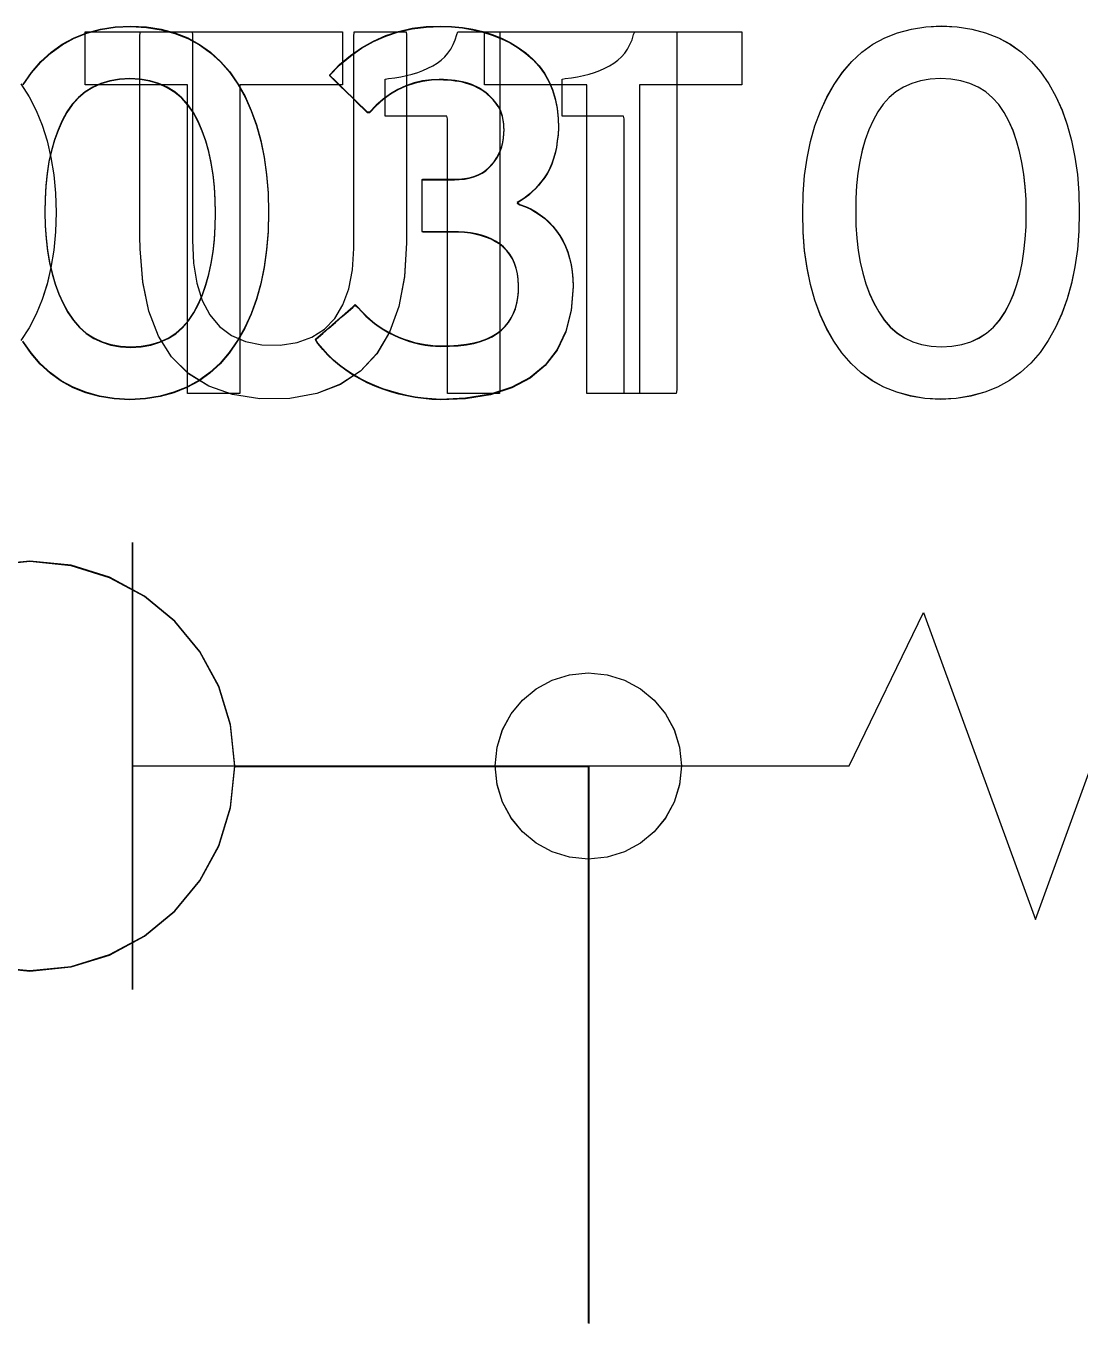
# Model space of a CAD drawing. Extents: x 1 to 47.7, y 0.2 to 35.
# Drawn here: x 33.7198 to 34.0028, y 11.9353 to 12.2837 of the extents above; entities that cross this region are included whole.
import ezdxf

# ---------------------------------------------------------------- set-up
doc = ezdxf.new("R2010")
doc.units = 0
doc.header["$MEASUREMENT"] = 0
for name, color, linetype in [('5_1___24__TARGET_LEDS___12', 7, 'CONTINUOUS'), ('6_2___8__INDEPENDENT_INPUT', 7, 'CONTINUOUS'), ('6_3___8__OPTOISO_INDEPENDE', 7, 'CONTINUOUS'), ('6_4___24__OPTOISO_INDEPEND', 7, 'CONTINUOUS'), ('6_5___8__INDEPENDENT_INPUT', 7, 'CONTINUOUS'), ('6_6___8__INDEPENDENT_INPUT', 7, 'CONTINUOUS'), ('6_7___8__OPTOISO_INDEPENDE', 7, 'CONTINUOUS'), ('6_8___8__OPTOISO_INDEPENDE', 7, 'CONTINUOUS')]:
    doc.layers.add(name, color=color, linetype=linetype)

msp = doc.modelspace()

# ---------------------------------------------------------------- linework, layer by layer
at = {"layer": '5_1___24__TARGET_LEDS___12'}
for points in [[(33.71914, 12.26786), (33.72138, 12.2711), (33.72386, 12.27399), (33.72659, 12.2765), (33.72955, 12.27863), (33.73275, 12.28037), (33.7362, 12.28174), (33.73988, 12.28272), (33.7438, 12.28333), (33.74797, 12.28355), (33.75217, 12.2833), (33.75612, 12.28268), (33.75982, 12.28169), (33.76327, 12.28033), (33.76647, 12.27861), (33.76941, 12.27651), (33.77211, 12.27404), (33.77456, 12.2712), (33.77675, 12.26802), (33.77867, 12.26458), (33.78033, 12.26089), (33.78175, 12.25696), (33.7829, 12.25278), (33.7838, 12.24835), (33.78444, 12.24367), (33.78482, 12.23874), (33.78495, 12.23357), (33.78482, 12.22842), (33.78443, 12.22351), (33.78378, 12.21884), (33.78287, 12.21441), (33.7817, 12.21022), (33.78027, 12.20626), (33.77858, 12.20255), (33.77663, 12.19907), (33.77441, 12.19584), (33.77194, 12.19296), (33.76922, 12.19045), (33.76625, 12.18832), (33.76303, 12.18655), (33.75957, 12.18517), (33.75586, 12.18415), (33.7519, 12.18351), (33.74769, 12.18325), (33.74354, 12.18351), (33.73962, 12.18415), (33.73595, 12.18515), (33.73252, 12.18652), (33.72934, 12.18827), (33.7264, 12.19038), (33.7237, 12.19287), (33.72124, 12.19572), (33.71903, 12.19891)], [(33.70981, 12.03092), (33.72089, 12.0298), (33.73198, 12.03092), (33.74231, 12.03412), (33.75165, 12.03919), (33.75979, 12.0459), (33.76651, 12.05404), (33.77158, 12.06338), (33.77479, 12.07371), (33.77591, 12.08479), (33.77479, 12.09588), (33.77158, 12.10621), (33.76651, 12.11556), (33.75979, 12.1237), (33.75165, 12.13041), (33.74231, 12.13548), (33.73198, 12.13869), (33.72089, 12.1398), (33.70981, 12.13869)], [(33.77591, 12.08479), (33.8709, 12.08479), (33.8709, 11.93517)]]:
    msp.add_lwpolyline(points, dxfattribs=at)
for points in [[(33.86671, 12.21366), (33.86616, 12.20722), (33.86473, 12.20155), (33.86243, 12.19664), (33.85926, 12.1925), (33.85521, 12.18912), (33.85029, 12.1865), (33.8445, 12.18465), (33.83784, 12.18357), (33.83111, 12.18326), (33.82882, 12.18337), (33.82656, 12.18358), (33.82433, 12.18389), (33.82212, 12.1843), (33.81994, 12.18481), (33.81778, 12.18542), (33.81565, 12.18613), (33.81354, 12.18694), (33.81146, 12.18786), (33.80945, 12.18889), (33.80754, 12.19), (33.80573, 12.19119), (33.80403, 12.19247), (33.80242, 12.19383), (33.80092, 12.19527), (33.79952, 12.1968), (33.79822, 12.1984), (33.7976, 12.19943), (33.79828, 12.20002), (33.79951, 12.20109), (33.80112, 12.2025), (33.80292, 12.20406), (33.80471, 12.20563), (33.80632, 12.20703), (33.80756, 12.20811), (33.80824, 12.2087), (33.80891, 12.20806), (33.80999, 12.20688), (33.8111, 12.20577), (33.81225, 12.20472), (33.81344, 12.20376), (33.81467, 12.20286), (33.81593, 12.20203), (33.81723, 12.20127), (33.81857, 12.20059), (33.81995, 12.19997), (33.82135, 12.19943), (33.82276, 12.19896), (33.82416, 12.19856), (33.82557, 12.19823), (33.82699, 12.19797), (33.8284, 12.19778), (33.82982, 12.19766), (33.83124, 12.19762), (33.83358, 12.19766), (33.8359, 12.19781), (33.83806, 12.19807), (33.84005, 12.19844), (33.84187, 12.19893), (33.84353, 12.19952), (33.84502, 12.20023), (33.84634, 12.20104), (33.84749, 12.20197), (33.84847, 12.20295), (33.84934, 12.20402), (33.85008, 12.20517), (33.85071, 12.20641), (33.85122, 12.20773), (33.85161, 12.20915), (33.85189, 12.21065), (33.85205, 12.21223), (33.85209, 12.21391), (33.85198, 12.21555), (33.85177, 12.21709), (33.85144, 12.21852), (33.85099, 12.21986), (33.85043, 12.2211), (33.84976, 12.22224), (33.84897, 12.22327), (33.84807, 12.22421), (33.84705, 12.22504), (33.84592, 12.22575), (33.84472, 12.22638), (33.84344, 12.22691), (33.84209, 12.22736), (33.84067, 12.22772), (33.83917, 12.22799), (33.8376, 12.22818), (33.83596, 12.22827), (33.83493, 12.22829), (33.83437, 12.22829), (33.83337, 12.22829), (33.83205, 12.22829), (33.83059, 12.22829), (33.82912, 12.22829), (33.82781, 12.22829), (33.8268, 12.22829), (33.82625, 12.22829), (33.82619, 12.22845), (33.82619, 12.22946), (33.82619, 12.23116), (33.82619, 12.23331), (33.82619, 12.23567), (33.82619, 12.238), (33.82619, 12.24005), (33.82619, 12.24157), (33.82619, 12.24233), (33.82635, 12.24238), (33.82704, 12.24238), (33.82813, 12.24238), (33.82949, 12.24238), (33.83095, 12.24238), (33.83237, 12.24238), (33.8336, 12.24238), (33.83448, 12.24238), (33.83487, 12.24238), (33.83615, 12.24242), (33.83755, 12.24255), (33.83886, 12.2428), (33.84009, 12.24314), (33.84123, 12.24359), (33.84229, 12.24414), (33.84326, 12.24479), (33.84414, 12.24554), (33.84494, 12.2464), (33.84563, 12.24728), (33.84624, 12.24821), (33.84676, 12.24918), (33.8472, 12.2502), (33.84756, 12.25126), (33.84784, 12.25236), (33.84803, 12.2535), (33.84814, 12.25469), (33.84817, 12.25581), (33.84816, 12.25629), (33.84813, 12.25678), (33.84809, 12.25728), (33.84803, 12.25778), (33.84795, 12.25829), (33.84785, 12.25881), (33.84774, 12.25933), (33.84761, 12.25986), (33.84745, 12.2604), (33.84722, 12.26093), (33.84696, 12.26144), (33.84667, 12.26195), (33.84636, 12.26244), (33.84601, 12.26292), (33.84564, 12.26339), (33.84524, 12.26385), (33.84481, 12.26429), (33.84435, 12.26474), (33.84386, 12.2652), (33.84334, 12.26564), (33.84278, 12.26606), (33.84219, 12.26645), (33.84156, 12.26683), (33.84091, 12.26718), (33.84021, 12.26751), (33.83949, 12.26782), (33.83871, 12.2681), (33.83787, 12.26835), (33.83699, 12.26856), (33.83606, 12.26874), (33.83509, 12.26889), (33.83407, 12.26901), (33.83301, 12.2691), (33.8319, 12.26915), (33.83075, 12.26918), (33.82868, 12.2691), (33.82631, 12.26879), (33.82403, 12.26827), (33.82182, 12.26752), (33.81971, 12.26654), (33.81767, 12.26534), (33.81571, 12.26392), (33.81384, 12.26227), (33.81204, 12.2604), (33.81152, 12.26038), (33.81061, 12.26128), (33.80923, 12.26263), (33.80757, 12.26426), (33.80581, 12.266), (33.80412, 12.26765), (33.8027, 12.26906), (33.80171, 12.27003), (33.80134, 12.27039), (33.80405, 12.27317), (33.80692, 12.27562), (33.80994, 12.27774), (33.81311, 12.27953), (33.81643, 12.28099), (33.81989, 12.28212), (33.82351, 12.28293), (33.82728, 12.2834), (33.83108, 12.28355), (33.8341, 12.28344), (33.837, 12.28315), (33.83979, 12.28269), (33.84246, 12.28206), (33.84502, 12.28126), (33.84746, 12.28028), (33.84978, 12.27914), (33.85199, 12.27782), (33.85407, 12.27632), (33.85595, 12.27465), (33.8576, 12.27284), (33.85902, 12.27087), (33.86022, 12.26875), (33.86119, 12.26648), (33.86194, 12.26406), (33.86245, 12.2615), (33.86274, 12.25878), (33.86278, 12.25633), (33.86267, 12.25447), (33.86248, 12.25271), (33.86222, 12.25104), (33.86189, 12.24947), (33.86148, 12.24799), (33.86101, 12.24661), (33.86045, 12.24532), (33.85983, 12.24413), (33.85912, 12.24302), (33.85835, 12.24196), (33.85753, 12.24096), (33.85667, 12.24001), (33.85577, 12.23912), (33.85481, 12.23828), (33.85382, 12.2375), (33.85278, 12.23677), (33.85169, 12.2361), (33.85246, 12.2356), (33.85393, 12.23507), (33.85533, 12.23444), (33.85666, 12.23371), (33.85792, 12.23288), (33.85911, 12.23195), (33.86023, 12.23092), (33.86127, 12.22979), (33.86225, 12.22857), (33.86316, 12.22728), (33.86397, 12.2259), (33.86467, 12.22442), (33.86527, 12.22286), (33.86577, 12.2212), (33.86616, 12.21946), (33.86645, 12.21762), (33.86663, 12.21569)], [(33.77072, 12.2333), (33.77065, 12.23691), (33.77043, 12.24038), (33.77007, 12.24369), (33.76956, 12.24685), (33.76891, 12.24986), (33.7681, 12.25272), (33.76716, 12.25542), (33.76606, 12.25797), (33.7648, 12.26035), (33.76334, 12.26245), (33.76169, 12.26428), (33.75984, 12.26583), (33.75779, 12.26711), (33.75556, 12.26811), (33.75313, 12.26883), (33.75051, 12.26928), (33.74769, 12.26945), (33.74493, 12.26928), (33.74235, 12.26884), (33.73996, 12.26812), (33.73776, 12.26714), (33.73575, 12.26588), (33.73392, 12.26435), (33.73229, 12.26254), (33.73085, 12.26047), (33.72958, 12.25814), (33.72847, 12.25564), (33.7275, 12.25298), (33.72669, 12.25015), (33.72603, 12.24716), (33.72553, 12.24401), (33.72518, 12.24069), (33.72498, 12.23721), (33.72493, 12.23357), (33.72501, 12.22997), (33.72524, 12.22652), (33.72562, 12.22324), (33.72616, 12.2201), (33.72685, 12.21713), (33.72769, 12.21431), (33.72868, 12.21165), (33.72983, 12.20914), (33.73111, 12.20675), (33.73257, 12.20457), (33.73422, 12.20268), (33.73604, 12.20108), (33.73806, 12.19976), (33.74026, 12.19873), (33.74264, 12.19798), (33.74521, 12.19752), (33.74797, 12.19735), (33.75078, 12.19752), (33.75339, 12.19797), (33.75581, 12.19871), (33.75803, 12.19973), (33.76006, 12.20103), (33.76189, 12.20262), (33.76352, 12.20448), (33.76495, 12.20663), (33.76618, 12.20899), (33.76725, 12.21147), (33.76817, 12.21411), (33.76895, 12.21691), (33.76959, 12.21986), (33.77009, 12.22298), (33.77044, 12.22626), (33.77065, 12.2297)]]:
    msp.add_lwpolyline(points, close=True, dxfattribs=at)
at = {"layer": '6_2___8__INDEPENDENT_INPUT'}
for points in [[(33.77729, 12.26789), (33.77729, 12.18494), (33.7632, 12.18494), (33.7632, 12.26789), (33.73573, 12.26789), (33.73573, 12.28212), (33.80478, 12.28212), (33.80478, 12.26789), (33.77729, 12.26789)], [(33.74841, 12.1449), (33.74841, 12.02491)], [(33.74841, 12.08491), (33.87091, 12.08491), (33.87091, 11.93527)]]:
    msp.add_lwpolyline(points, dxfattribs=at)
for points in [[(33.83298, 12.18494), (33.83298, 12.1878), (33.83298, 12.19538), (33.83298, 12.20624), (33.83298, 12.21892), (33.83298, 12.23197), (33.83298, 12.24392), (33.83298, 12.25333), (33.83298, 12.25873), (33.83281, 12.25947), (33.8316, 12.25947), (33.8295, 12.25947), (33.82682, 12.25947), (33.8239, 12.25947), (33.82106, 12.25947), (33.81862, 12.25947), (33.81692, 12.25947), (33.81628, 12.25947), (33.81628, 12.25986), (33.81628, 12.26088), (33.81628, 12.26234), (33.81628, 12.26405), (33.81628, 12.26581), (33.81628, 12.26742), (33.81628, 12.26868), (33.81628, 12.26941), (33.81715, 12.26958), (33.81884, 12.26978), (33.82047, 12.27003), (33.82204, 12.27036), (33.82356, 12.27075), (33.82501, 12.27121), (33.82641, 12.27173), (33.82775, 12.27232), (33.82903, 12.27297), (33.83022, 12.27367), (33.83129, 12.27448), (33.83226, 12.27538), (33.83312, 12.27638), (33.83387, 12.27748), (33.83452, 12.27868), (33.83506, 12.27999), (33.83549, 12.28139), (33.83578, 12.28212), (33.83661, 12.28212), (33.83805, 12.28212), (33.83988, 12.28212), (33.84187, 12.28212), (33.84381, 12.28212), (33.84548, 12.28212), (33.84664, 12.28212), (33.84707, 12.28212), (33.84707, 12.27841), (33.84707, 12.26852), (33.84707, 12.25435), (33.84707, 12.23782), (33.84707, 12.22081), (33.84707, 12.20522), (33.84707, 12.19295), (33.84707, 12.18591), (33.84693, 12.18494), (33.84591, 12.18494), (33.84413, 12.18494), (33.84187, 12.18494), (33.83941, 12.18494), (33.83701, 12.18494), (33.83495, 12.18494), (33.83352, 12.18494)], [(33.88045, 12.18494), (33.88045, 12.1878), (33.88045, 12.19538), (33.88045, 12.20624), (33.88045, 12.21892), (33.88045, 12.23197), (33.88045, 12.24392), (33.88045, 12.25333), (33.88045, 12.25873), (33.88029, 12.25947), (33.87908, 12.25947), (33.87697, 12.25947), (33.87429, 12.25947), (33.87137, 12.25947), (33.86853, 12.25947), (33.86609, 12.25947), (33.86439, 12.25947), (33.86376, 12.25947), (33.86376, 12.25986), (33.86376, 12.26088), (33.86376, 12.26234), (33.86376, 12.26405), (33.86376, 12.26581), (33.86376, 12.26742), (33.86376, 12.26868), (33.86376, 12.26941), (33.86462, 12.26958), (33.86631, 12.26978), (33.86794, 12.27003), (33.86951, 12.27036), (33.87103, 12.27075), (33.87248, 12.27121), (33.87388, 12.27173), (33.87522, 12.27232), (33.87651, 12.27297), (33.87769, 12.27367), (33.87876, 12.27448), (33.87973, 12.27538), (33.88059, 12.27638), (33.88134, 12.27748), (33.88199, 12.27868), (33.88253, 12.27999), (33.88296, 12.28139), (33.88325, 12.28212), (33.88408, 12.28212), (33.88552, 12.28212), (33.88735, 12.28212), (33.88934, 12.28212), (33.89129, 12.28212), (33.89295, 12.28212), (33.89411, 12.28212), (33.89454, 12.28212), (33.89454, 12.27841), (33.89454, 12.26852), (33.89454, 12.25435), (33.89454, 12.23782), (33.89454, 12.22081), (33.89454, 12.20522), (33.89454, 12.19295), (33.89454, 12.18591), (33.8944, 12.18494), (33.89338, 12.18494), (33.8916, 12.18494), (33.88934, 12.18494), (33.88688, 12.18494), (33.88448, 12.18494), (33.88243, 12.18494), (33.88099, 12.18494)]]:
    msp.add_lwpolyline(points, close=True, dxfattribs=at)
at = {"layer": '6_3___8__OPTOISO_INDEPENDE'}
for points in [[(33.77729, 12.26789), (33.77729, 12.18494), (33.7632, 12.18494), (33.7632, 12.26789), (33.73573, 12.26789), (33.73573, 12.28212), (33.80478, 12.28212), (33.80478, 12.26789), (33.77729, 12.26789)], [(33.74841, 12.1449), (33.74841, 12.02491)], [(33.74841, 12.08491), (33.87092, 12.08491), (33.87092, 11.93527)]]:
    msp.add_lwpolyline(points, dxfattribs=at)
for points in [[(33.83298, 12.18494), (33.83298, 12.1878), (33.83298, 12.19538), (33.83298, 12.20624), (33.83298, 12.21892), (33.83298, 12.23197), (33.83298, 12.24392), (33.83298, 12.25333), (33.83298, 12.25873), (33.83281, 12.25947), (33.8316, 12.25947), (33.8295, 12.25947), (33.82682, 12.25947), (33.8239, 12.25947), (33.82106, 12.25947), (33.81862, 12.25947), (33.81692, 12.25947), (33.81628, 12.25947), (33.81628, 12.25986), (33.81628, 12.26088), (33.81628, 12.26234), (33.81628, 12.26405), (33.81628, 12.26581), (33.81628, 12.26742), (33.81628, 12.26868), (33.81628, 12.26941), (33.81715, 12.26958), (33.81884, 12.26978), (33.82047, 12.27003), (33.82204, 12.27036), (33.82356, 12.27075), (33.82501, 12.27121), (33.82641, 12.27173), (33.82775, 12.27232), (33.82903, 12.27297), (33.83022, 12.27367), (33.83129, 12.27448), (33.83226, 12.27538), (33.83312, 12.27638), (33.83387, 12.27748), (33.83452, 12.27868), (33.83506, 12.27999), (33.83549, 12.28139), (33.83578, 12.28212), (33.83661, 12.28212), (33.83805, 12.28212), (33.83988, 12.28212), (33.84187, 12.28212), (33.84381, 12.28212), (33.84548, 12.28212), (33.84664, 12.28212), (33.84707, 12.28212), (33.84707, 12.27841), (33.84707, 12.26852), (33.84707, 12.25435), (33.84707, 12.23782), (33.84707, 12.22081), (33.84707, 12.20522), (33.84707, 12.19295), (33.84707, 12.18591), (33.84693, 12.18494), (33.84591, 12.18494), (33.84413, 12.18494), (33.84187, 12.18494), (33.83941, 12.18494), (33.83701, 12.18494), (33.83495, 12.18494), (33.83352, 12.18494)], [(33.88045, 12.18494), (33.88045, 12.1878), (33.88045, 12.19538), (33.88045, 12.20624), (33.88045, 12.21892), (33.88045, 12.23197), (33.88045, 12.24392), (33.88045, 12.25333), (33.88045, 12.25873), (33.88029, 12.25947), (33.87908, 12.25947), (33.87697, 12.25947), (33.87429, 12.25947), (33.87137, 12.25947), (33.86853, 12.25947), (33.86609, 12.25947), (33.86439, 12.25947), (33.86376, 12.25947), (33.86376, 12.25986), (33.86376, 12.26088), (33.86376, 12.26234), (33.86376, 12.26405), (33.86376, 12.26581), (33.86376, 12.26742), (33.86376, 12.26868), (33.86376, 12.26941), (33.86462, 12.26958), (33.86631, 12.26978), (33.86794, 12.27003), (33.86951, 12.27036), (33.87103, 12.27075), (33.87248, 12.27121), (33.87388, 12.27173), (33.87522, 12.27232), (33.87651, 12.27297), (33.87769, 12.27367), (33.87876, 12.27448), (33.87973, 12.27538), (33.88059, 12.27638), (33.88134, 12.27748), (33.88199, 12.27868), (33.88253, 12.27999), (33.88296, 12.28139), (33.88325, 12.28212), (33.88408, 12.28212), (33.88552, 12.28212), (33.88735, 12.28212), (33.88934, 12.28212), (33.89129, 12.28212), (33.89295, 12.28212), (33.89411, 12.28212), (33.89454, 12.28212), (33.89454, 12.27841), (33.89454, 12.26852), (33.89454, 12.25435), (33.89454, 12.23782), (33.89454, 12.22081), (33.89454, 12.20522), (33.89454, 12.19295), (33.89454, 12.18591), (33.8944, 12.18494), (33.89338, 12.18494), (33.8916, 12.18494), (33.88934, 12.18494), (33.88688, 12.18494), (33.88448, 12.18494), (33.88243, 12.18494), (33.88099, 12.18494)]]:
    msp.add_lwpolyline(points, close=True, dxfattribs=at)
at = {"layer": '6_4___24__OPTOISO_INDEPEND'}
for points in [[(33.71914, 12.26799), (33.72138, 12.27123), (33.72386, 12.27412), (33.72659, 12.27663), (33.72955, 12.27876), (33.73275, 12.2805), (33.7362, 12.28187), (33.73988, 12.28285), (33.7438, 12.28346), (33.74797, 12.28368), (33.75217, 12.28343), (33.75612, 12.28281), (33.75982, 12.28182), (33.76327, 12.28046), (33.76647, 12.27874), (33.76941, 12.27664), (33.77211, 12.27417), (33.77456, 12.27133), (33.77675, 12.26815), (33.77867, 12.26471), (33.78033, 12.26102), (33.78175, 12.25709), (33.7829, 12.25291), (33.7838, 12.24847), (33.78444, 12.2438), (33.78482, 12.23887), (33.78495, 12.2337), (33.78482, 12.22855), (33.78443, 12.22364), (33.78378, 12.21897), (33.78287, 12.21454), (33.7817, 12.21035), (33.78027, 12.20639), (33.77858, 12.20268), (33.77663, 12.1992), (33.77441, 12.19597), (33.77194, 12.19309), (33.76922, 12.19058), (33.76625, 12.18844), (33.76303, 12.18668), (33.75957, 12.1853), (33.75586, 12.18428), (33.7519, 12.18364), (33.74769, 12.18338), (33.74354, 12.18364), (33.73962, 12.18427), (33.73595, 12.18528), (33.73252, 12.18665), (33.72934, 12.1884), (33.7264, 12.19051), (33.7237, 12.19299), (33.72124, 12.19585), (33.71903, 12.19903)], [(33.70981, 12.03105), (33.72089, 12.02994), (33.73198, 12.03105), (33.74231, 12.03425), (33.75165, 12.03932), (33.75979, 12.04604), (33.76651, 12.05417), (33.77158, 12.06351), (33.77479, 12.07384), (33.77591, 12.08492), (33.77479, 12.09601), (33.77158, 12.10634), (33.76651, 12.11569), (33.75979, 12.12383), (33.75165, 12.13054), (33.74231, 12.13561), (33.73198, 12.13882), (33.72089, 12.13994), (33.70981, 12.13882)], [(33.77591, 12.08492), (33.8709, 12.08492), (33.8709, 11.93527)]]:
    msp.add_lwpolyline(points, dxfattribs=at)
for points in [[(33.86671, 12.21379), (33.86616, 12.20735), (33.86473, 12.20168), (33.86243, 12.19677), (33.85926, 12.19262), (33.85521, 12.18925), (33.85029, 12.18663), (33.8445, 12.18478), (33.83784, 12.1837), (33.83111, 12.18338), (33.82882, 12.18349), (33.82656, 12.18371), (33.82433, 12.18402), (33.82212, 12.18443), (33.81994, 12.18494), (33.81778, 12.18555), (33.81565, 12.18626), (33.81354, 12.18707), (33.81146, 12.18799), (33.80945, 12.18902), (33.80754, 12.19013), (33.80573, 12.19132), (33.80403, 12.1926), (33.80242, 12.19396), (33.80092, 12.1954), (33.79952, 12.19692), (33.79822, 12.19853), (33.7976, 12.19955), (33.79828, 12.20015), (33.79951, 12.20122), (33.80112, 12.20263), (33.80292, 12.20419), (33.80471, 12.20576), (33.80632, 12.20716), (33.80756, 12.20824), (33.80824, 12.20883), (33.80891, 12.20819), (33.80999, 12.20701), (33.8111, 12.20589), (33.81225, 12.20485), (33.81344, 12.20388), (33.81467, 12.20299), (33.81593, 12.20216), (33.81723, 12.2014), (33.81857, 12.20072), (33.81995, 12.2001), (33.82135, 12.19956), (33.82276, 12.19909), (33.82416, 12.19869), (33.82557, 12.19836), (33.82699, 12.1981), (33.8284, 12.19791), (33.82982, 12.19779), (33.83124, 12.19775), (33.83358, 12.19779), (33.8359, 12.19794), (33.83806, 12.1982), (33.84005, 12.19857), (33.84187, 12.19906), (33.84353, 12.19965), (33.84502, 12.20036), (33.84634, 12.20117), (33.84749, 12.2021), (33.84847, 12.20308), (33.84934, 12.20414), (33.85008, 12.2053), (33.85071, 12.20654), (33.85122, 12.20786), (33.85161, 12.20928), (33.85189, 12.21078), (33.85205, 12.21236), (33.85209, 12.21404), (33.85198, 12.21567), (33.85177, 12.21721), (33.85144, 12.21865), (33.85099, 12.21999), (33.85043, 12.22123), (33.84976, 12.22237), (33.84897, 12.2234), (33.84807, 12.22434), (33.84705, 12.22517), (33.84592, 12.22588), (33.84472, 12.2265), (33.84344, 12.22704), (33.84209, 12.22749), (33.84067, 12.22785), (33.83917, 12.22812), (33.8376, 12.2283), (33.83596, 12.2284), (33.83493, 12.22841), (33.83437, 12.22841), (33.83337, 12.22841), (33.83205, 12.22841), (33.83059, 12.22841), (33.82912, 12.22841), (33.82781, 12.22841), (33.8268, 12.22841), (33.82625, 12.22841), (33.82619, 12.22858), (33.82619, 12.22959), (33.82619, 12.23129), (33.82619, 12.23344), (33.82619, 12.2358), (33.82619, 12.23813), (33.82619, 12.24018), (33.82619, 12.2417), (33.82619, 12.24246), (33.82635, 12.24251), (33.82704, 12.24251), (33.82813, 12.24251), (33.82949, 12.24251), (33.83095, 12.24251), (33.83237, 12.24251), (33.8336, 12.24251), (33.83448, 12.24251), (33.83487, 12.24251), (33.83615, 12.24254), (33.83755, 12.24268), (33.83886, 12.24293), (33.84009, 12.24327), (33.84123, 12.24372), (33.84229, 12.24427), (33.84326, 12.24492), (33.84414, 12.24567), (33.84494, 12.24653), (33.84563, 12.24741), (33.84624, 12.24834), (33.84676, 12.24931), (33.8472, 12.25033), (33.84756, 12.25139), (33.84784, 12.25249), (33.84803, 12.25363), (33.84814, 12.25482), (33.84817, 12.25594), (33.84816, 12.25642), (33.84813, 12.25691), (33.84809, 12.25741), (33.84803, 12.25791), (33.84795, 12.25842), (33.84785, 12.25894), (33.84774, 12.25946), (33.84761, 12.25999), (33.84745, 12.26053), (33.84722, 12.26106), (33.84696, 12.26157), (33.84667, 12.26208), (33.84636, 12.26257), (33.84601, 12.26305), (33.84564, 12.26352), (33.84524, 12.26398), (33.84481, 12.26442), (33.84435, 12.26487), (33.84386, 12.26533), (33.84334, 12.26577), (33.84278, 12.26618), (33.84219, 12.26658), (33.84156, 12.26695), (33.84091, 12.26731), (33.84021, 12.26764), (33.83949, 12.26795), (33.83871, 12.26823), (33.83787, 12.26848), (33.83699, 12.26869), (33.83606, 12.26887), (33.83509, 12.26902), (33.83407, 12.26914), (33.83301, 12.26923), (33.8319, 12.26928), (33.83075, 12.26931), (33.82868, 12.26923), (33.82631, 12.26893), (33.82403, 12.2684), (33.82182, 12.26765), (33.81971, 12.26667), (33.81767, 12.26547), (33.81571, 12.26405), (33.81384, 12.2624), (33.81204, 12.26053), (33.81152, 12.26051), (33.81061, 12.26141), (33.80923, 12.26276), (33.80757, 12.26439), (33.80581, 12.26612), (33.80412, 12.26778), (33.8027, 12.26919), (33.80171, 12.27016), (33.80134, 12.27052), (33.80405, 12.2733), (33.80692, 12.27575), (33.80994, 12.27786), (33.81311, 12.27965), (33.81643, 12.28112), (33.81989, 12.28225), (33.82351, 12.28306), (33.82728, 12.28353), (33.83108, 12.28368), (33.8341, 12.28356), (33.837, 12.28328), (33.83979, 12.28282), (33.84246, 12.28219), (33.84502, 12.28139), (33.84746, 12.28041), (33.84978, 12.27927), (33.85199, 12.27794), (33.85407, 12.27645), (33.85595, 12.27478), (33.8576, 12.27296), (33.85902, 12.271), (33.86022, 12.26888), (33.86119, 12.26661), (33.86194, 12.26419), (33.86245, 12.26162), (33.86274, 12.2589), (33.86278, 12.25646), (33.86267, 12.2546), (33.86248, 12.25284), (33.86222, 12.25117), (33.86189, 12.2496), (33.86148, 12.24812), (33.86101, 12.24674), (33.86045, 12.24546), (33.85983, 12.24426), (33.85912, 12.24315), (33.85835, 12.24209), (33.85753, 12.24109), (33.85667, 12.24014), (33.85577, 12.23925), (33.85481, 12.23841), (33.85382, 12.23763), (33.85278, 12.2369), (33.85169, 12.23623), (33.85246, 12.23573), (33.85393, 12.2352), (33.85533, 12.23456), (33.85666, 12.23383), (33.85792, 12.233), (33.85911, 12.23208), (33.86023, 12.23105), (33.86127, 12.22992), (33.86225, 12.2287), (33.86316, 12.22741), (33.86397, 12.22602), (33.86467, 12.22455), (33.86527, 12.22299), (33.86577, 12.22133), (33.86616, 12.21959), (33.86645, 12.21775), (33.86663, 12.21582)], [(33.77072, 12.23343), (33.77065, 12.23704), (33.77043, 12.24051), (33.77007, 12.24382), (33.76956, 12.24698), (33.76891, 12.24999), (33.7681, 12.25285), (33.76716, 12.25555), (33.76606, 12.2581), (33.7648, 12.26047), (33.76334, 12.26258), (33.76169, 12.26441), (33.75984, 12.26596), (33.75779, 12.26724), (33.75556, 12.26824), (33.75313, 12.26896), (33.75051, 12.26941), (33.74769, 12.26958), (33.74493, 12.26941), (33.74235, 12.26897), (33.73996, 12.26826), (33.73776, 12.26727), (33.73575, 12.26601), (33.73392, 12.26448), (33.73229, 12.26267), (33.73085, 12.26059), (33.72958, 12.25827), (33.72847, 12.25577), (33.7275, 12.2531), (33.72669, 12.25028), (33.72603, 12.24729), (33.72553, 12.24414), (33.72518, 12.24082), (33.72498, 12.23734), (33.72493, 12.2337), (33.72501, 12.2301), (33.72524, 12.22665), (33.72562, 12.22336), (33.72616, 12.22023), (33.72685, 12.21726), (33.72769, 12.21444), (33.72868, 12.21178), (33.72983, 12.20927), (33.73111, 12.20688), (33.73257, 12.2047), (33.73422, 12.20281), (33.73604, 12.20121), (33.73806, 12.19989), (33.74026, 12.19886), (33.74264, 12.19811), (33.74521, 12.19765), (33.74797, 12.19748), (33.75078, 12.19765), (33.75339, 12.1981), (33.75581, 12.19884), (33.75803, 12.19986), (33.76006, 12.20116), (33.76189, 12.20275), (33.76352, 12.20461), (33.76495, 12.20676), (33.76618, 12.20912), (33.76725, 12.2116), (33.76817, 12.21424), (33.76895, 12.21703), (33.76959, 12.21999), (33.77009, 12.22311), (33.77044, 12.22639), (33.77065, 12.22983)]]:
    msp.add_lwpolyline(points, close=True, dxfattribs=at)
at = {"layer": '6_5___8__INDEPENDENT_INPUT'}
for points in [[(34.00259, 12.23372), (34.00246, 12.22857), (34.00207, 12.22366), (34.00142, 12.21899), (34.00051, 12.21456), (33.99934, 12.21037), (33.99791, 12.20641), (33.99622, 12.2027), (33.99426, 12.19922), (33.99205, 12.19599), (33.98957, 12.19311), (33.98685, 12.1906), (33.98389, 12.18847), (33.98067, 12.1867), (33.97721, 12.18532), (33.9735, 12.1843), (33.96954, 12.18366), (33.96533, 12.1834), (33.96117, 12.18366), (33.95726, 12.1843), (33.95359, 12.1853), (33.95016, 12.18667), (33.94698, 12.18842), (33.94403, 12.19053), (33.94134, 12.19302), (33.93888, 12.19587), (33.93667, 12.19905), (33.93472, 12.20248), (33.93303, 12.20616), (33.9316, 12.21008), (33.93043, 12.21425), (33.92952, 12.21868), (33.92887, 12.22335), (33.92847, 12.22827), (33.92834, 12.23345), (33.92848, 12.23861), (33.92887, 12.24353), (33.92953, 12.24821), (33.93045, 12.25265), (33.93164, 12.25685), (33.93309, 12.26081), (33.9348, 12.26453), (33.93678, 12.26801), (33.93902, 12.27125), (33.9415, 12.27414), (33.94423, 12.27665), (33.94719, 12.27878), (33.95039, 12.28052), (33.95383, 12.28189), (33.95752, 12.28287), (33.96144, 12.28348), (33.9656, 12.2837), (33.96981, 12.28345), (33.97376, 12.28283), (33.97746, 12.28184), (33.98091, 12.28048), (33.9841, 12.27876), (33.98705, 12.27666), (33.98975, 12.27419), (33.9922, 12.27135), (33.99438, 12.26817), (33.99631, 12.26473), (33.99797, 12.26104), (33.99938, 12.25711), (34.00054, 12.25293), (34.00144, 12.24849), (34.00208, 12.24382), (34.00246, 12.23889)], [(33.82199, 12.22546), (33.82144, 12.21635), (33.81992, 12.20834), (33.81745, 12.20145), (33.81401, 12.19567), (33.80961, 12.191), (33.80425, 12.18744), (33.79794, 12.185), (33.79066, 12.18366), (33.78263, 12.18354), (33.77529, 12.18469), (33.7689, 12.18694), (33.76346, 12.19031), (33.75896, 12.1948), (33.75542, 12.20039), (33.75282, 12.2071), (33.75118, 12.21493), (33.75049, 12.22386), (33.75046, 12.22715), (33.75046, 12.23216), (33.75046, 12.23981), (33.75046, 12.24907), (33.75046, 12.25885), (33.75046, 12.26811), (33.75046, 12.27577), (33.75046, 12.28077), (33.75048, 12.28214), (33.75121, 12.28214), (33.75276, 12.28214), (33.75486, 12.28214), (33.75726, 12.28214), (33.75969, 12.28214), (33.76187, 12.28214), (33.76355, 12.28214), (33.76446, 12.28214), (33.76455, 12.28136), (33.76455, 12.27704), (33.76455, 12.26988), (33.76455, 12.26092), (33.76455, 12.25121), (33.76455, 12.24183), (33.76455, 12.23382), (33.76455, 12.22824), (33.76455, 12.22614), (33.76484, 12.22), (33.76572, 12.21461), (33.76717, 12.20997), (33.76921, 12.20608), (33.77183, 12.20295), (33.77504, 12.20057), (33.77882, 12.19894), (33.78319, 12.19807), (33.78809, 12.19798), (33.79265, 12.19868), (33.79662, 12.20011), (33.8, 12.20227), (33.80277, 12.20515), (33.80495, 12.20876), (33.80653, 12.21309), (33.80751, 12.21816), (33.8079, 12.22395), (33.8079, 12.22658), (33.8079, 12.23163), (33.8079, 12.23937), (33.8079, 12.24872), (33.8079, 12.25861), (33.8079, 12.26796), (33.8079, 12.2757), (33.8079, 12.28075), (33.80792, 12.28214), (33.80865, 12.28214), (33.8102, 12.28214), (33.8123, 12.28214), (33.8147, 12.28214), (33.81713, 12.28214), (33.81931, 12.28214), (33.821, 12.28214), (33.82191, 12.28214), (33.82199, 12.28135), (33.82199, 12.27698), (33.82199, 12.26973), (33.82199, 12.26066), (33.82199, 12.25084), (33.82199, 12.24134), (33.82199, 12.23323), (33.82199, 12.22758)], [(33.98836, 12.23345), (33.98829, 12.23706), (33.98807, 12.24053), (33.98771, 12.24384), (33.9872, 12.247), (33.98654, 12.25001), (33.98574, 12.25287), (33.9848, 12.25557), (33.9837, 12.25812), (33.98244, 12.26049), (33.98098, 12.2626), (33.97932, 12.26443), (33.97747, 12.26598), (33.97543, 12.26726), (33.9732, 12.26826), (33.97077, 12.26898), (33.96815, 12.26943), (33.96533, 12.2696), (33.96256, 12.26943), (33.95999, 12.26899), (33.9576, 12.26827), (33.9554, 12.26729), (33.95338, 12.26603), (33.95156, 12.2645), (33.94993, 12.26269), (33.94849, 12.26062), (33.94722, 12.25829), (33.9461, 12.25579), (33.94514, 12.25313), (33.94433, 12.2503), (33.94367, 12.24731), (33.94317, 12.24416), (33.94281, 12.24084), (33.94262, 12.23736), (33.94257, 12.23372), (33.94265, 12.23012), (33.94288, 12.22667), (33.94326, 12.22338), (33.9438, 12.22025), (33.94448, 12.21728), (33.94533, 12.21446), (33.94632, 12.2118), (33.94746, 12.20929), (33.94875, 12.2069), (33.95021, 12.20472), (33.95185, 12.20283), (33.95368, 12.20123), (33.9557, 12.19991), (33.95789, 12.19888), (33.96028, 12.19813), (33.96285, 12.19767), (33.9656, 12.1975), (33.96842, 12.19767), (33.97103, 12.19812), (33.97345, 12.19886), (33.97567, 12.19988), (33.97769, 12.20118), (33.97952, 12.20277), (33.98116, 12.20463), (33.98259, 12.20678), (33.98382, 12.20914), (33.98489, 12.21162), (33.98581, 12.21426), (33.98659, 12.21706), (33.98723, 12.22001), (33.98772, 12.22313), (33.98808, 12.22641), (33.98829, 12.22985)], [(33.89581, 12.08494), (33.8953, 12.0799), (33.89384, 12.0752), (33.89154, 12.07095), (33.88848, 12.06725), (33.88478, 12.06419), (33.88054, 12.06188), (33.87584, 12.06043), (33.8708, 12.05992), (33.86576, 12.06043), (33.86107, 12.06188), (33.85682, 12.06419), (33.85313, 12.06725), (33.85008, 12.07095), (33.84777, 12.0752), (33.84632, 12.0799), (33.84581, 12.08494), (33.84632, 12.08998), (33.84777, 12.09467), (33.85008, 12.09891), (33.85313, 12.10261), (33.85682, 12.10566), (33.86107, 12.10796), (33.86576, 12.10942), (33.8708, 12.10993), (33.87584, 12.10942), (33.88054, 12.10796), (33.88478, 12.10566), (33.88848, 12.10261), (33.89154, 12.09891), (33.89384, 12.09467), (33.8953, 12.08998)]]:
    msp.add_lwpolyline(points, close=True, dxfattribs=at)
for points in [[(33.88452, 12.2679), (33.88452, 12.18496), (33.87043, 12.18496), (33.87043, 12.2679), (33.84296, 12.2679), (33.84296, 12.28214), (33.91201, 12.28214), (33.91201, 12.2679), (33.88452, 12.2679)], [(33.71849, 12.26815), (33.72067, 12.26469), (33.72257, 12.26097), (33.72419, 12.25702), (33.72551, 12.25282), (33.72655, 12.24837), (33.7273, 12.24369), (33.72776, 12.23876), (33.72793, 12.23358), (33.72776, 12.22841), (33.7273, 12.22349), (33.72655, 12.21881), (33.72551, 12.21439), (33.72419, 12.21022), (33.72257, 12.20629), (33.72067, 12.20262), (33.71849, 12.19919)], [(33.74841, 12.14493), (33.74841, 12.02492)], [(33.87082, 11.93526), (33.87082, 12.08493), (33.94078, 12.08493), (33.9608, 12.12617), (33.9908, 12.04367), (34.02083, 12.12617), (34.05083, 12.04367), (34.08086, 12.12617), (34.11087, 12.04367), (34.13089, 12.08493), (34.17082, 12.08493), (34.17082, 11.93526)], [(33.74841, 12.08493), (33.87082, 12.08493), (33.87082, 11.93526)]]:
    msp.add_lwpolyline(points, dxfattribs=at)
at = {"layer": '6_6___8__INDEPENDENT_INPUT'}
for points in [[(33.77729, 12.2679), (33.77729, 12.18495), (33.7632, 12.18495), (33.7632, 12.2679), (33.73573, 12.2679), (33.73573, 12.28213), (33.80478, 12.28213), (33.80478, 12.2679), (33.77729, 12.2679)], [(33.74841, 12.1449), (33.74841, 12.02491)], [(33.74841, 12.08491), (33.87091, 12.08491), (33.87091, 11.93527)]]:
    msp.add_lwpolyline(points, dxfattribs=at)
for points in [[(33.83298, 12.18495), (33.83298, 12.1878), (33.83298, 12.19539), (33.83298, 12.20625), (33.83298, 12.21893), (33.83298, 12.23198), (33.83298, 12.24393), (33.83298, 12.25334), (33.83298, 12.25874), (33.83281, 12.25948), (33.8316, 12.25948), (33.8295, 12.25948), (33.82682, 12.25948), (33.8239, 12.25948), (33.82106, 12.25948), (33.81862, 12.25948), (33.81692, 12.25948), (33.81628, 12.25948), (33.81628, 12.25986), (33.81628, 12.26089), (33.81628, 12.26235), (33.81628, 12.26406), (33.81628, 12.26581), (33.81628, 12.26742), (33.81628, 12.26869), (33.81628, 12.26942), (33.81715, 12.26959), (33.81884, 12.26978), (33.82047, 12.27004), (33.82204, 12.27037), (33.82356, 12.27076), (33.82501, 12.27121), (33.82641, 12.27173), (33.82775, 12.27232), (33.82903, 12.27298), (33.83022, 12.27368), (33.83129, 12.27448), (33.83226, 12.27539), (33.83312, 12.27639), (33.83387, 12.27749), (33.83452, 12.27869), (33.83506, 12.27999), (33.83549, 12.28139), (33.83578, 12.28213), (33.83661, 12.28213), (33.83805, 12.28213), (33.83988, 12.28213), (33.84187, 12.28213), (33.84381, 12.28213), (33.84548, 12.28213), (33.84664, 12.28213), (33.84707, 12.28213), (33.84707, 12.27841), (33.84707, 12.26852), (33.84707, 12.25436), (33.84707, 12.23782), (33.84707, 12.22081), (33.84707, 12.20523), (33.84707, 12.19296), (33.84707, 12.18592), (33.84693, 12.18495), (33.84591, 12.18495), (33.84413, 12.18495), (33.84187, 12.18495), (33.83941, 12.18495), (33.83701, 12.18495), (33.83495, 12.18495), (33.83352, 12.18495)], [(33.88045, 12.18495), (33.88045, 12.1878), (33.88045, 12.19539), (33.88045, 12.20625), (33.88045, 12.21893), (33.88045, 12.23198), (33.88045, 12.24393), (33.88045, 12.25334), (33.88045, 12.25874), (33.88029, 12.25948), (33.87908, 12.25948), (33.87697, 12.25948), (33.87429, 12.25948), (33.87137, 12.25948), (33.86853, 12.25948), (33.86609, 12.25948), (33.86439, 12.25948), (33.86376, 12.25948), (33.86376, 12.25986), (33.86376, 12.26089), (33.86376, 12.26235), (33.86376, 12.26406), (33.86376, 12.26581), (33.86376, 12.26742), (33.86376, 12.26869), (33.86376, 12.26942), (33.86462, 12.26959), (33.86631, 12.26978), (33.86794, 12.27004), (33.86951, 12.27037), (33.87103, 12.27076), (33.87248, 12.27121), (33.87388, 12.27173), (33.87522, 12.27232), (33.87651, 12.27298), (33.87769, 12.27368), (33.87876, 12.27448), (33.87973, 12.27539), (33.88059, 12.27639), (33.88134, 12.27749), (33.88199, 12.27869), (33.88253, 12.27999), (33.88296, 12.28139), (33.88325, 12.28213), (33.88408, 12.28213), (33.88552, 12.28213), (33.88735, 12.28213), (33.88934, 12.28213), (33.89129, 12.28213), (33.89295, 12.28213), (33.89411, 12.28213), (33.89454, 12.28213), (33.89454, 12.27841), (33.89454, 12.26852), (33.89454, 12.25436), (33.89454, 12.23782), (33.89454, 12.22081), (33.89454, 12.20523), (33.89454, 12.19296), (33.89454, 12.18592), (33.8944, 12.18495), (33.89338, 12.18495), (33.8916, 12.18495), (33.88934, 12.18495), (33.88688, 12.18495), (33.88448, 12.18495), (33.88243, 12.18495), (33.88099, 12.18495)]]:
    msp.add_lwpolyline(points, close=True, dxfattribs=at)
at = {"layer": '6_7___8__OPTOISO_INDEPENDE'}
for points in [[(33.77729, 12.26789), (33.77729, 12.18494), (33.7632, 12.18494), (33.7632, 12.26789), (33.73573, 12.26789), (33.73573, 12.28212), (33.80478, 12.28212), (33.80478, 12.26789), (33.77729, 12.26789)], [(33.74841, 12.1449), (33.74841, 12.02491)], [(33.74841, 12.08491), (33.87092, 12.08491), (33.87092, 11.93527)]]:
    msp.add_lwpolyline(points, dxfattribs=at)
for points in [[(33.83298, 12.18494), (33.83298, 12.1878), (33.83298, 12.19538), (33.83298, 12.20624), (33.83298, 12.21892), (33.83298, 12.23197), (33.83298, 12.24392), (33.83298, 12.25333), (33.83298, 12.25873), (33.83281, 12.25947), (33.8316, 12.25947), (33.8295, 12.25947), (33.82682, 12.25947), (33.8239, 12.25947), (33.82106, 12.25947), (33.81862, 12.25947), (33.81692, 12.25947), (33.81628, 12.25947), (33.81628, 12.25986), (33.81628, 12.26088), (33.81628, 12.26234), (33.81628, 12.26405), (33.81628, 12.26581), (33.81628, 12.26742), (33.81628, 12.26868), (33.81628, 12.26941), (33.81715, 12.26958), (33.81884, 12.26978), (33.82047, 12.27003), (33.82204, 12.27036), (33.82356, 12.27075), (33.82501, 12.27121), (33.82641, 12.27173), (33.82775, 12.27232), (33.82903, 12.27297), (33.83022, 12.27367), (33.83129, 12.27448), (33.83226, 12.27538), (33.83312, 12.27638), (33.83387, 12.27748), (33.83452, 12.27868), (33.83506, 12.27999), (33.83549, 12.28139), (33.83578, 12.28212), (33.83661, 12.28212), (33.83805, 12.28212), (33.83988, 12.28212), (33.84187, 12.28212), (33.84381, 12.28212), (33.84548, 12.28212), (33.84664, 12.28212), (33.84707, 12.28212), (33.84707, 12.27841), (33.84707, 12.26852), (33.84707, 12.25435), (33.84707, 12.23782), (33.84707, 12.22081), (33.84707, 12.20522), (33.84707, 12.19295), (33.84707, 12.18591), (33.84693, 12.18494), (33.84591, 12.18494), (33.84413, 12.18494), (33.84187, 12.18494), (33.83941, 12.18494), (33.83701, 12.18494), (33.83495, 12.18494), (33.83352, 12.18494)], [(33.88045, 12.18494), (33.88045, 12.1878), (33.88045, 12.19538), (33.88045, 12.20624), (33.88045, 12.21892), (33.88045, 12.23197), (33.88045, 12.24392), (33.88045, 12.25333), (33.88045, 12.25873), (33.88029, 12.25947), (33.87908, 12.25947), (33.87697, 12.25947), (33.87429, 12.25947), (33.87137, 12.25947), (33.86853, 12.25947), (33.86609, 12.25947), (33.86439, 12.25947), (33.86376, 12.25947), (33.86376, 12.25986), (33.86376, 12.26088), (33.86376, 12.26234), (33.86376, 12.26405), (33.86376, 12.26581), (33.86376, 12.26742), (33.86376, 12.26868), (33.86376, 12.26941), (33.86462, 12.26958), (33.86631, 12.26978), (33.86794, 12.27003), (33.86951, 12.27036), (33.87103, 12.27075), (33.87248, 12.27121), (33.87388, 12.27173), (33.87522, 12.27232), (33.87651, 12.27297), (33.87769, 12.27367), (33.87876, 12.27448), (33.87973, 12.27538), (33.88059, 12.27638), (33.88134, 12.27748), (33.88199, 12.27868), (33.88253, 12.27999), (33.88296, 12.28139), (33.88325, 12.28212), (33.88408, 12.28212), (33.88552, 12.28212), (33.88735, 12.28212), (33.88934, 12.28212), (33.89129, 12.28212), (33.89295, 12.28212), (33.89411, 12.28212), (33.89454, 12.28212), (33.89454, 12.27841), (33.89454, 12.26852), (33.89454, 12.25435), (33.89454, 12.23782), (33.89454, 12.22081), (33.89454, 12.20522), (33.89454, 12.19295), (33.89454, 12.18591), (33.8944, 12.18494), (33.89338, 12.18494), (33.8916, 12.18494), (33.88934, 12.18494), (33.88688, 12.18494), (33.88448, 12.18494), (33.88243, 12.18494), (33.88099, 12.18494)]]:
    msp.add_lwpolyline(points, close=True, dxfattribs=at)
at = {"layer": '6_8___8__OPTOISO_INDEPENDE'}
for points in [[(34.00259, 12.2337), (34.00246, 12.22855), (34.00207, 12.22364), (34.00142, 12.21897), (34.00051, 12.21454), (33.99934, 12.21035), (33.99791, 12.20639), (33.99622, 12.20268), (33.99426, 12.1992), (33.99205, 12.19597), (33.98957, 12.19309), (33.98685, 12.19058), (33.98389, 12.18844), (33.98067, 12.18668), (33.97721, 12.1853), (33.9735, 12.18428), (33.96954, 12.18364), (33.96533, 12.18338), (33.96117, 12.18364), (33.95726, 12.18427), (33.95359, 12.18528), (33.95016, 12.18665), (33.94698, 12.1884), (33.94403, 12.19051), (33.94134, 12.19299), (33.93888, 12.19585), (33.93667, 12.19903), (33.93472, 12.20246), (33.93303, 12.20614), (33.9316, 12.21006), (33.93043, 12.21423), (33.92952, 12.21866), (33.92887, 12.22333), (33.92847, 12.22825), (33.92834, 12.23343), (33.92848, 12.23859), (33.92887, 12.24351), (33.92953, 12.24819), (33.93045, 12.25263), (33.93164, 12.25683), (33.93309, 12.26079), (33.9348, 12.26451), (33.93678, 12.26799), (33.93902, 12.27123), (33.9415, 12.27412), (33.94423, 12.27663), (33.94719, 12.27876), (33.95039, 12.2805), (33.95383, 12.28187), (33.95752, 12.28285), (33.96144, 12.28346), (33.9656, 12.28368), (33.96981, 12.28343), (33.97376, 12.28281), (33.97746, 12.28182), (33.98091, 12.28046), (33.9841, 12.27874), (33.98705, 12.27664), (33.98975, 12.27417), (33.9922, 12.27133), (33.99438, 12.26815), (33.99631, 12.26471), (33.99797, 12.26102), (33.99938, 12.25709), (34.00054, 12.25291), (34.00144, 12.24847), (34.00208, 12.2438), (34.00246, 12.23887)], [(33.82199, 12.22544), (33.82144, 12.21633), (33.81992, 12.20832), (33.81745, 12.20143), (33.81401, 12.19565), (33.80961, 12.19098), (33.80425, 12.18742), (33.79794, 12.18498), (33.79066, 12.18364), (33.78263, 12.18352), (33.77529, 12.18467), (33.7689, 12.18692), (33.76346, 12.19029), (33.75896, 12.19478), (33.75542, 12.20037), (33.75282, 12.20708), (33.75118, 12.2149), (33.75049, 12.22384), (33.75046, 12.22713), (33.75046, 12.23214), (33.75046, 12.23979), (33.75046, 12.24905), (33.75046, 12.25883), (33.75046, 12.26809), (33.75046, 12.27575), (33.75046, 12.28075), (33.75048, 12.28212), (33.75121, 12.28212), (33.75276, 12.28212), (33.75486, 12.28212), (33.75726, 12.28212), (33.75969, 12.28212), (33.76187, 12.28212), (33.76355, 12.28212), (33.76446, 12.28212), (33.76455, 12.28134), (33.76455, 12.27702), (33.76455, 12.26986), (33.76455, 12.2609), (33.76455, 12.25119), (33.76455, 12.24181), (33.76455, 12.2338), (33.76455, 12.22822), (33.76455, 12.22612), (33.76484, 12.21998), (33.76572, 12.21459), (33.76717, 12.20995), (33.76921, 12.20606), (33.77183, 12.20293), (33.77504, 12.20055), (33.77882, 12.19892), (33.78319, 12.19805), (33.78809, 12.19796), (33.79265, 12.19866), (33.79662, 12.20009), (33.8, 12.20224), (33.80277, 12.20513), (33.80495, 12.20874), (33.80653, 12.21307), (33.80751, 12.21814), (33.8079, 12.22393), (33.8079, 12.22656), (33.8079, 12.23161), (33.8079, 12.23935), (33.8079, 12.2487), (33.8079, 12.25859), (33.8079, 12.26794), (33.8079, 12.27568), (33.8079, 12.28073), (33.80792, 12.28212), (33.80865, 12.28212), (33.8102, 12.28212), (33.8123, 12.28212), (33.8147, 12.28212), (33.81713, 12.28212), (33.81931, 12.28212), (33.821, 12.28212), (33.82191, 12.28212), (33.82199, 12.28133), (33.82199, 12.27696), (33.82199, 12.26971), (33.82199, 12.26064), (33.82199, 12.25082), (33.82199, 12.24132), (33.82199, 12.23321), (33.82199, 12.22756)], [(33.98836, 12.23343), (33.98829, 12.23704), (33.98807, 12.24051), (33.98771, 12.24382), (33.9872, 12.24698), (33.98654, 12.24999), (33.98574, 12.25285), (33.9848, 12.25555), (33.9837, 12.2581), (33.98244, 12.26047), (33.98098, 12.26258), (33.97932, 12.26441), (33.97747, 12.26596), (33.97543, 12.26724), (33.9732, 12.26824), (33.97077, 12.26896), (33.96815, 12.26941), (33.96533, 12.26958), (33.96256, 12.26941), (33.95999, 12.26897), (33.9576, 12.26826), (33.9554, 12.26727), (33.95338, 12.26601), (33.95156, 12.26448), (33.94993, 12.26267), (33.94849, 12.26059), (33.94722, 12.25827), (33.9461, 12.25577), (33.94514, 12.2531), (33.94433, 12.25028), (33.94367, 12.24729), (33.94317, 12.24414), (33.94281, 12.24082), (33.94262, 12.23734), (33.94257, 12.2337), (33.94265, 12.2301), (33.94288, 12.22665), (33.94326, 12.22336), (33.9438, 12.22023), (33.94448, 12.21726), (33.94533, 12.21444), (33.94632, 12.21178), (33.94746, 12.20927), (33.94875, 12.20688), (33.95021, 12.2047), (33.95185, 12.20281), (33.95368, 12.20121), (33.9557, 12.19989), (33.95789, 12.19886), (33.96028, 12.19811), (33.96285, 12.19765), (33.9656, 12.19748), (33.96842, 12.19765), (33.97103, 12.1981), (33.97345, 12.19884), (33.97567, 12.19986), (33.97769, 12.20116), (33.97952, 12.20275), (33.98116, 12.20461), (33.98259, 12.20676), (33.98382, 12.20912), (33.98489, 12.2116), (33.98581, 12.21424), (33.98659, 12.21703), (33.98723, 12.21999), (33.98772, 12.22311), (33.98808, 12.22639), (33.98829, 12.22983)], [(33.89581, 12.08492), (33.8953, 12.07988), (33.89384, 12.07518), (33.89154, 12.07093), (33.88848, 12.06723), (33.88478, 12.06417), (33.88053, 12.06186), (33.87584, 12.06041), (33.87079, 12.0599), (33.86576, 12.06041), (33.86107, 12.06186), (33.85682, 12.06417), (33.85313, 12.06723), (33.85008, 12.07093), (33.84777, 12.07518), (33.84632, 12.07988), (33.84581, 12.08492), (33.84632, 12.08996), (33.84777, 12.09465), (33.85008, 12.0989), (33.85313, 12.10259), (33.85682, 12.10564), (33.86107, 12.10794), (33.86576, 12.1094), (33.87079, 12.10991), (33.87584, 12.1094), (33.88053, 12.10794), (33.88478, 12.10564), (33.88848, 12.10259), (33.89154, 12.0989), (33.89384, 12.09465), (33.8953, 12.08996)]]:
    msp.add_lwpolyline(points, close=True, dxfattribs=at)
for points in [[(33.88452, 12.26788), (33.88452, 12.18494), (33.87043, 12.18494), (33.87043, 12.26788), (33.84296, 12.26788), (33.84296, 12.28212), (33.91201, 12.28212), (33.91201, 12.26788), (33.88452, 12.26788)], [(33.71849, 12.26813), (33.72067, 12.26466), (33.72257, 12.26095), (33.72419, 12.257), (33.72551, 12.2528), (33.72655, 12.24835), (33.7273, 12.24367), (33.72776, 12.23874), (33.72793, 12.23356), (33.72776, 12.22839), (33.7273, 12.22347), (33.72655, 12.21879), (33.72551, 12.21437), (33.72419, 12.2102), (33.72257, 12.20627), (33.72067, 12.2026), (33.71849, 12.19917)], [(33.74832, 12.14491), (33.74832, 12.0249)], [(33.87093, 11.93527), (33.87093, 12.08491), (33.94078, 12.08491), (33.9608, 12.12615), (33.9908, 12.04365), (34.02083, 12.12615), (34.05083, 12.04365), (34.08086, 12.12615), (34.11087, 12.04365), (34.13089, 12.08491), (34.17082, 12.08491), (34.17082, 11.93527)], [(33.7484, 12.08491), (33.87093, 12.08491), (33.87093, 11.93527)]]:
    msp.add_lwpolyline(points, dxfattribs=at)

doc.saveas('drawing.dxf')
